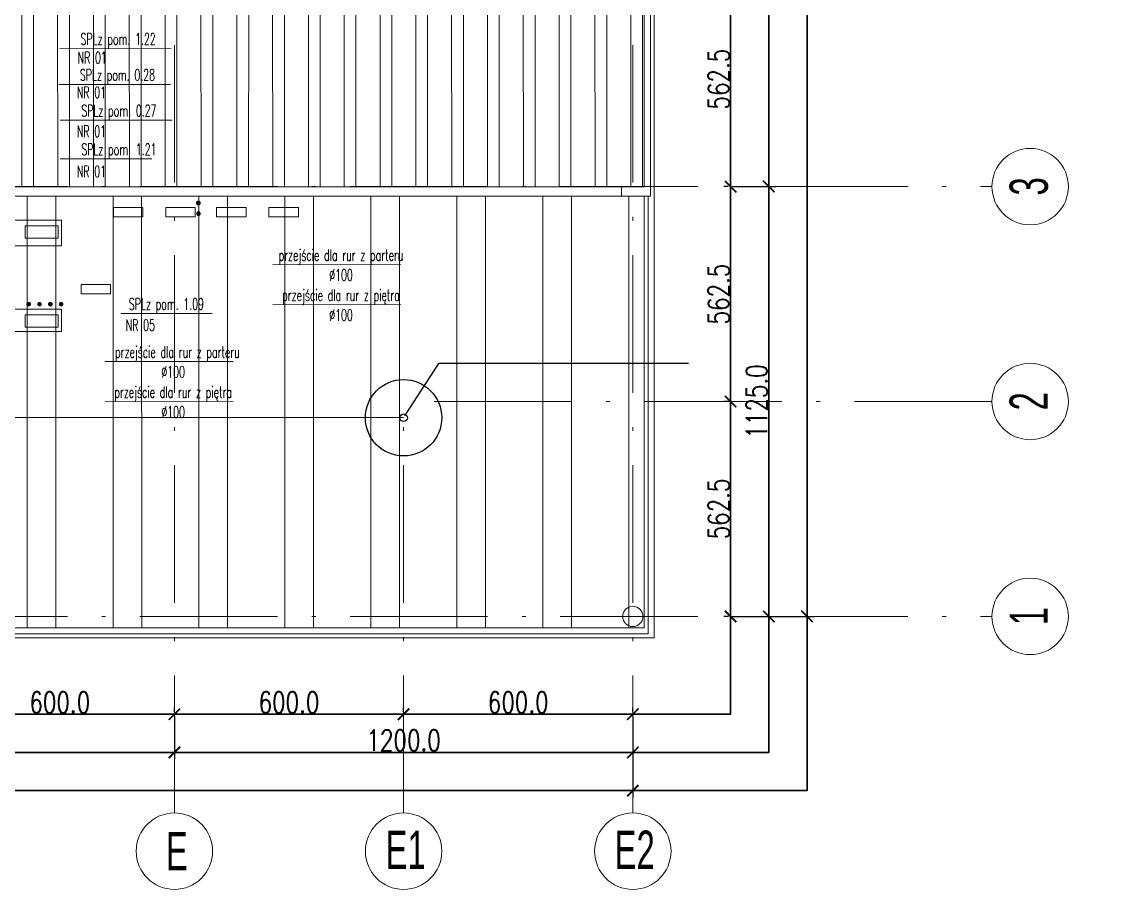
# Model space of a CAD drawing. Extents: x 6529560 to 6558080, y 5579316 to 5588131.
# Drawn here: x 6543359.86 to 6543388.12, y 5579499.83 to 5579522.54 of the extents above; entities that cross this region are included whole.
import ezdxf
from ezdxf.enums import TextEntityAlignment as Align

# ---------------------------------------------------------------- set-up
doc = ezdxf.new("R2010")
doc.units = 0
doc.header["$MEASUREMENT"] = 0
doc.header["$PDSIZE"] = -5
doc.linetypes.add('ACAD_ISO10W100', pattern=[18, 12, -3, 0, -3])
doc.layers.get('0').update_dxf_attribs({"color": 2, "linetype": 'CONTINUOUS', "lineweight": 5})
doc.layers.get('Defpoints').update_dxf_attribs({"linetype": 'CONTINUOUS'})
for name, color, linetype, lineweight in [('arch_osie', 181, 'CONTINUOUS', 5), ('arch_powierzchnia', 6, 'CONTINUOUS', 35), ('arch_sciany zewnętrzne', 94, 'CONTINUOUS', 18), ('arch_wymiary', 2, 'CONTINUOUS', 13), ('arch_zadaszenie', 76, 'CONTINUOUS', 15), ('arch_zadaszenie_raster', 76, 'CONTINUOUS', 15), ('IS split', 6, 'CONTINUOUS', 20)]:
    doc.layers.add(name, color=color, linetype=linetype, lineweight=lineweight)
for name, color, linetype in [('arch_osie opisy', 1, 'CONTINUOUS'), ('Asekuracja', 6, 'CONTINUOUS'), ('Sundoor', 60, 'CONTINUOUS')]:
    doc.layers.add(name, color=color, linetype=linetype)
doc.styles.add('simplex', font='simplex.shx', dxfattribs={"width": 0.8})
doc.styles.get("Standard").update_dxf_attribs({"font": 'arial.ttf', "width": 0.75})
doc.styles.add('styl1', font='romans.shx', dxfattribs={"width": 0.75})
doc.dimstyles.new('wymiary hala', dxfattribs={"dimtxt": 0.55, "dimasz": 0.3, "dimexe": 0.18, "dimexo": 0.0625, "dimgap": 0.04, "dimtad": 1, "dimtoh": 1, "dimdec": 1, "dimlfac": 100, "dimzin": 0, "dimdsep": 46, "dimtxsty": 'styl1', "dimblk": 'ARCHTICK', "dimcen": 0.09, "dimadec": 0, "dimazin": 0, "dimtfac": 1, "dimtdec": 1, "dimtofl": 0, "dimtmove": 0, "dimatfit": 3, "dimldrblk": 'ARCHTICK', "dimfxl": 1, "dimtolj": 1, "dimtzin": 0, "dimarcsym": 0})

# ---------------------------------------------------------------- blocks, each defined once
blk = doc.blocks.new('_ArchTick')
at = {"color": 0, "linetype": 'ByBlock', "const_width": 0.15}
blk.add_lwpolyline([(-0.5, -0.5), (0.5, 0.5)], dxfattribs=at)
blk = doc.blocks.new('*D197')
at = {"layer": 'arch_wymiary', "color": 0, "lineweight": -2, "transparency": 16777216}
for p, q in [((6543378.48, 5579608.22), (6543380.597, 5579608.22)), ((6543380.417, 5579608.22), (6543380.417, 5579506.97)), ((6543378.48, 5579506.97), (6543380.597, 5579506.97))]:
    blk.add_line(p, q, dxfattribs=at)
at = {"layer": 'Defpoints', "color": 0, "transparency": 16777216}
for p in [(6543378.417, 5579608.22), (6543378.417, 5579506.97), (6543380.417, 5579506.97)]:
    blk.add_point(p, dxfattribs=at)
at = {"layer": 'arch_wymiary', "color": 0, "lineweight": -2, "transparency": 16777216, "xscale": 0.3, "yscale": 0.3, "zscale": 0.3}
for p, rotation in [((6543380.417, 5579608.22), 90), ((6543380.417, 5579506.97), 270)]:
    blk.add_blockref('_ArchTick', p, dxfattribs=dict(at, rotation=rotation))
at = {"layer": 'arch_wymiary', "color": 0, "transparency": 16777216, "insert": (6543380.102, 5579557.595), "char_height": 0.55, "attachment_point": 5, "rotation": 90, "style": 'styl1'}
blk.add_mtext('\\A1;10125.0', dxfattribs=at)
blk = doc.blocks.new('*D201')
at = {"layer": 'arch_wymiary', "color": 0, "lineweight": -2, "transparency": 16777216}
for p, q in [((6543378.48, 5579540.72), (6543379.597, 5579540.72)), ((6543379.417, 5579540.72), (6543379.417, 5579518.22)), ((6543378.542, 5579518.22), (6543379.597, 5579518.22))]:
    blk.add_line(p, q, dxfattribs=at)
at = {"layer": 'Defpoints', "color": 0, "transparency": 16777216}
for p in [(6543378.417, 5579540.72), (6543378.48, 5579518.22), (6543379.417, 5579518.22)]:
    blk.add_point(p, dxfattribs=at)
at = {"layer": 'arch_wymiary', "color": 0, "lineweight": -2, "transparency": 16777216, "xscale": 0.3, "yscale": 0.3, "zscale": 0.3}
for p, rotation in [((6543379.417, 5579540.72), 90), ((6543379.417, 5579518.22), 270)]:
    blk.add_blockref('_ArchTick', p, dxfattribs=dict(at, rotation=rotation))
at = {"layer": 'arch_wymiary', "color": 0, "transparency": 16777216, "insert": (6543379.102, 5579529.47), "char_height": 0.55, "attachment_point": 5, "rotation": 90, "style": 'styl1'}
blk.add_mtext('\\A1;2250.0', dxfattribs=at)
blk = doc.blocks.new('*D202')
at = {"layer": 'arch_wymiary', "color": 0, "lineweight": -2, "transparency": 16777216}
for p, q in [((6543378.48, 5579518.22), (6543379.597, 5579518.22)), ((6543379.417, 5579518.22), (6543379.417, 5579506.97)), ((6543378.542, 5579506.97), (6543379.597, 5579506.97))]:
    blk.add_line(p, q, dxfattribs=at)
at = {"layer": 'Defpoints', "color": 0, "transparency": 16777216}
for p in [(6543378.417, 5579518.22), (6543378.48, 5579506.97), (6543379.417, 5579506.97)]:
    blk.add_point(p, dxfattribs=at)
at = {"layer": 'arch_wymiary', "color": 0, "lineweight": -2, "transparency": 16777216, "xscale": 0.3, "yscale": 0.3, "zscale": 0.3}
for p, rotation in [((6543379.417, 5579518.22), 90), ((6543379.417, 5579506.97), 270)]:
    blk.add_blockref('_ArchTick', p, dxfattribs=dict(at, rotation=rotation))
at = {"layer": 'arch_wymiary', "color": 0, "transparency": 16777216, "insert": (6543379.102, 5579512.595), "char_height": 0.55, "attachment_point": 5, "rotation": 90, "style": 'styl1'}
blk.add_mtext('\\A1;1125.0', dxfattribs=at)
blk = doc.blocks.new('*D218')
at = {"layer": 'arch_wymiary', "color": 0, "lineweight": -2, "transparency": 16777216}
for p, q in [((6543378.417, 5579523.845), (6543378.237, 5579523.845)), ((6543378.417, 5579523.845), (6543378.417, 5579518.22)), ((6543378.355, 5579518.22), (6543378.237, 5579518.22))]:
    blk.add_line(p, q, dxfattribs=at)
at = {"layer": 'Defpoints', "color": 0, "transparency": 16777216}
for p in [(6543378.48, 5579523.845), (6543378.417, 5579518.22), (6543378.417, 5579518.22)]:
    blk.add_point(p, dxfattribs=at)
at = {"layer": 'arch_wymiary', "color": 0, "lineweight": -2, "transparency": 16777216, "xscale": 0.3, "yscale": 0.3, "zscale": 0.3}
for p, rotation in [((6543378.417, 5579523.845), 90), ((6543378.417, 5579518.22), 270)]:
    blk.add_blockref('_ArchTick', p, dxfattribs=dict(at, rotation=rotation))
at = {"layer": 'arch_wymiary', "color": 0, "transparency": 16777216, "insert": (6543378.102, 5579521.033), "char_height": 0.55, "attachment_point": 5, "rotation": 90, "style": 'styl1'}
blk.add_mtext('\\A1;562.5', dxfattribs=at)
blk = doc.blocks.new('*D219')
at = {"layer": 'arch_wymiary', "color": 0, "lineweight": -2, "transparency": 16777216}
for p, q in [((6543378.355, 5579518.22), (6543378.237, 5579518.22)), ((6543378.417, 5579518.22), (6543378.417, 5579512.595)), ((6543378.355, 5579512.595), (6543378.237, 5579512.595))]:
    blk.add_line(p, q, dxfattribs=at)
at = {"layer": 'Defpoints', "color": 0, "transparency": 16777216}
for p in [(6543378.417, 5579518.22), (6543378.417, 5579512.595), (6543378.417, 5579512.595)]:
    blk.add_point(p, dxfattribs=at)
at = {"layer": 'arch_wymiary', "color": 0, "lineweight": -2, "transparency": 16777216, "xscale": 0.3, "yscale": 0.3, "zscale": 0.3}
for p, rotation in [((6543378.417, 5579518.22), 90), ((6543378.417, 5579512.595), 270)]:
    blk.add_blockref('_ArchTick', p, dxfattribs=dict(at, rotation=rotation))
at = {"layer": 'arch_wymiary', "color": 0, "transparency": 16777216, "insert": (6543378.102, 5579515.408), "char_height": 0.55, "attachment_point": 5, "rotation": 90, "style": 'styl1'}
blk.add_mtext('\\A1;562.5', dxfattribs=at)
blk = doc.blocks.new('*D220')
at = {"layer": 'arch_wymiary', "color": 0, "lineweight": -2, "transparency": 16777216}
for p, q in [((6543378.355, 5579512.595), (6543378.237, 5579512.595)), ((6543378.417, 5579512.595), (6543378.417, 5579506.97)), ((6543378.359, 5579506.97), (6543378.237, 5579506.97))]:
    blk.add_line(p, q, dxfattribs=at)
at = {"layer": 'Defpoints', "color": 0, "transparency": 16777216}
for p in [(6543378.417, 5579512.595), (6543378.417, 5579506.97), (6543378.421, 5579506.97)]:
    blk.add_point(p, dxfattribs=at)
at = {"layer": 'arch_wymiary', "color": 0, "lineweight": -2, "transparency": 16777216, "xscale": 0.3, "yscale": 0.3, "zscale": 0.3}
for p, rotation in [((6543378.417, 5579512.595), 90), ((6543378.417, 5579506.97), 270)]:
    blk.add_blockref('_ArchTick', p, dxfattribs=dict(at, rotation=rotation))
at = {"layer": 'arch_wymiary', "color": 0, "transparency": 16777216, "insert": (6543378.102, 5579509.783), "char_height": 0.55, "attachment_point": 5, "rotation": 90, "style": 'styl1'}
blk.add_mtext('\\A1;562.5', dxfattribs=at)
blk = doc.blocks.new('*D221')
at = {"layer": 'arch_wymiary', "color": 0, "lineweight": -2, "transparency": 16777216}
for p, q in [((6543267.857, 5579504.348), (6543267.857, 5579502.23)), ((6543375.857, 5579504.348), (6543375.857, 5579502.23)), ((6543267.857, 5579502.41), (6543375.857, 5579502.41))]:
    blk.add_line(p, q, dxfattribs=at)
at = {"layer": 'Defpoints', "color": 0, "transparency": 16777216}
for p in [(6543267.857, 5579504.41), (6543375.857, 5579504.41), (6543375.857, 5579502.41)]:
    blk.add_point(p, dxfattribs=at)
at = {"layer": 'arch_wymiary', "color": 0, "lineweight": -2, "transparency": 16777216, "xscale": 0.3, "yscale": 0.3, "zscale": 0.3, "rotation": 180}
blk.add_blockref('_ArchTick', (6543267.857, 5579502.41), dxfattribs=at)
at = {"layer": 'arch_wymiary', "color": 0, "lineweight": -2, "transparency": 16777216, "xscale": 0.3, "yscale": 0.3, "zscale": 0.3}
blk.add_blockref('_ArchTick', (6543375.857, 5579502.41), dxfattribs=at)
at = {"layer": 'arch_wymiary', "color": 0, "transparency": 16777216, "insert": (6543321.857, 5579502.725), "char_height": 0.55, "attachment_point": 5, "style": 'styl1'}
blk.add_mtext('\\A1;10800.0', dxfattribs=at)
blk = doc.blocks.new('*D222')
at = {"layer": 'arch_wymiary', "color": 0, "lineweight": -2, "transparency": 16777216}
for p, q in [((6543363.857, 5579504.348), (6543363.857, 5579503.23)), ((6543375.857, 5579504.348), (6543375.857, 5579503.23)), ((6543375.857, 5579503.41), (6543363.857, 5579503.41))]:
    blk.add_line(p, q, dxfattribs=at)
at = {"layer": 'Defpoints', "color": 0, "transparency": 16777216}
for p in [(6543363.857, 5579504.41), (6543375.857, 5579504.41), (6543363.857, 5579503.41)]:
    blk.add_point(p, dxfattribs=at)
at = {"layer": 'arch_wymiary', "color": 0, "lineweight": -2, "transparency": 16777216, "xscale": 0.3, "yscale": 0.3, "zscale": 0.3, "rotation": 180}
blk.add_blockref('_ArchTick', (6543363.857, 5579503.41), dxfattribs=at)
at = {"layer": 'arch_wymiary', "color": 0, "lineweight": -2, "transparency": 16777216, "xscale": 0.3, "yscale": 0.3, "zscale": 0.3}
blk.add_blockref('_ArchTick', (6543375.857, 5579503.41), dxfattribs=at)
at = {"layer": 'arch_wymiary', "color": 0, "transparency": 16777216, "insert": (6543369.857, 5579503.725), "char_height": 0.55, "attachment_point": 5, "style": 'styl1'}
blk.add_mtext('\\A1;1200.0', dxfattribs=at)
blk = doc.blocks.new('*D223')
at = {"layer": 'arch_wymiary', "color": 0, "lineweight": -2, "transparency": 16777216}
for p, q in [((6543351.857, 5579504.348), (6543351.857, 5579503.23)), ((6543363.857, 5579504.348), (6543363.857, 5579503.23)), ((6543363.857, 5579503.41), (6543351.857, 5579503.41))]:
    blk.add_line(p, q, dxfattribs=at)
at = {"layer": 'Defpoints', "color": 0, "transparency": 16777216}
for p in [(6543351.857, 5579504.41), (6543363.857, 5579504.41), (6543351.857, 5579503.41)]:
    blk.add_point(p, dxfattribs=at)
at = {"layer": 'arch_wymiary', "color": 0, "lineweight": -2, "transparency": 16777216, "xscale": 0.3, "yscale": 0.3, "zscale": 0.3, "rotation": 180}
blk.add_blockref('_ArchTick', (6543351.857, 5579503.41), dxfattribs=at)
at = {"layer": 'arch_wymiary', "color": 0, "lineweight": -2, "transparency": 16777216, "xscale": 0.3, "yscale": 0.3, "zscale": 0.3}
blk.add_blockref('_ArchTick', (6543363.857, 5579503.41), dxfattribs=at)
at = {"layer": 'arch_wymiary', "color": 0, "transparency": 16777216, "insert": (6543357.857, 5579503.725), "char_height": 0.55, "attachment_point": 5, "style": 'styl1'}
blk.add_mtext('\\A1;1200.0', dxfattribs=at)
blk = doc.blocks.new('*D246')
at = {"layer": 'arch_wymiary', "color": 0, "lineweight": -2, "transparency": 16777216}
for p, q in [((6543357.857, 5579504.473), (6543357.857, 5579504.59)), ((6543363.857, 5579504.473), (6543363.857, 5579504.59)), ((6543357.857, 5579504.41), (6543363.857, 5579504.41))]:
    blk.add_line(p, q, dxfattribs=at)
at = {"layer": 'Defpoints', "color": 0, "transparency": 16777216}
for p in [(6543357.857, 5579504.41), (6543363.857, 5579504.41), (6543363.857, 5579504.41)]:
    blk.add_point(p, dxfattribs=at)
at = {"layer": 'arch_wymiary', "color": 0, "lineweight": -2, "transparency": 16777216, "xscale": 0.3, "yscale": 0.3, "zscale": 0.3, "rotation": 180}
blk.add_blockref('_ArchTick', (6543357.857, 5579504.41), dxfattribs=at)
at = {"layer": 'arch_wymiary', "color": 0, "lineweight": -2, "transparency": 16777216, "xscale": 0.3, "yscale": 0.3, "zscale": 0.3}
blk.add_blockref('_ArchTick', (6543363.857, 5579504.41), dxfattribs=at)
at = {"layer": 'arch_wymiary', "color": 0, "transparency": 16777216, "insert": (6543360.857, 5579504.725), "char_height": 0.55, "attachment_point": 5, "style": 'styl1'}
blk.add_mtext('\\A1;600.0', dxfattribs=at)
blk = doc.blocks.new('*D247')
at = {"layer": 'arch_wymiary', "color": 0, "lineweight": -2, "transparency": 16777216}
for p, q in [((6543363.857, 5579504.473), (6543363.857, 5579504.59)), ((6543369.857, 5579504.473), (6543369.857, 5579504.59)), ((6543363.857, 5579504.41), (6543369.857, 5579504.41))]:
    blk.add_line(p, q, dxfattribs=at)
at = {"layer": 'Defpoints', "color": 0, "transparency": 16777216}
for p in [(6543363.857, 5579504.41), (6543369.857, 5579504.41), (6543369.857, 5579504.41)]:
    blk.add_point(p, dxfattribs=at)
at = {"layer": 'arch_wymiary', "color": 0, "lineweight": -2, "transparency": 16777216, "xscale": 0.3, "yscale": 0.3, "zscale": 0.3, "rotation": 180}
blk.add_blockref('_ArchTick', (6543363.857, 5579504.41), dxfattribs=at)
at = {"layer": 'arch_wymiary', "color": 0, "lineweight": -2, "transparency": 16777216, "xscale": 0.3, "yscale": 0.3, "zscale": 0.3}
blk.add_blockref('_ArchTick', (6543369.857, 5579504.41), dxfattribs=at)
at = {"layer": 'arch_wymiary', "color": 0, "transparency": 16777216, "insert": (6543366.857, 5579504.725), "char_height": 0.55, "attachment_point": 5, "style": 'styl1'}
blk.add_mtext('\\A1;600.0', dxfattribs=at)
blk = doc.blocks.new('*D248')
at = {"layer": 'arch_wymiary', "color": 0, "lineweight": -2, "transparency": 16777216}
for p, q in [((6543369.857, 5579504.473), (6543369.857, 5579504.59)), ((6543375.857, 5579504.473), (6543375.857, 5579504.59)), ((6543369.857, 5579504.41), (6543375.857, 5579504.41))]:
    blk.add_line(p, q, dxfattribs=at)
at = {"layer": 'Defpoints', "color": 0, "transparency": 16777216}
for p in [(6543369.857, 5579504.41), (6543375.857, 5579504.41), (6543375.857, 5579504.41)]:
    blk.add_point(p, dxfattribs=at)
at = {"layer": 'arch_wymiary', "color": 0, "lineweight": -2, "transparency": 16777216, "xscale": 0.3, "yscale": 0.3, "zscale": 0.3, "rotation": 180}
blk.add_blockref('_ArchTick', (6543369.857, 5579504.41), dxfattribs=at)
at = {"layer": 'arch_wymiary', "color": 0, "lineweight": -2, "transparency": 16777216, "xscale": 0.3, "yscale": 0.3, "zscale": 0.3}
blk.add_blockref('_ArchTick', (6543375.857, 5579504.41), dxfattribs=at)
at = {"layer": 'arch_wymiary', "color": 0, "transparency": 16777216, "insert": (6543372.857, 5579504.725), "char_height": 0.55, "attachment_point": 5, "style": 'styl1'}
blk.add_mtext('\\A1;600.0', dxfattribs=at)

msp = doc.modelspace()

# ---------------------------------------------------------------- hatches: boundary and pattern name
at = {"layer": 'arch_zadaszenie_raster'}
h = msp.add_hatch(dxfattribs=at)
h.set_pattern_fill('ANSI32,_O', color=256, scale=2.5, angle=45)
h.set_pattern_definition([(90, (-75.1374, 0), (-0.9375, 2e-16), []), (90, (-74.8249, 0.3125), (-0.9375, 2e-16), [])])
h.paths.add_polyline_path([(6543376.1571, 5579529.4702), (6543267.5572, 5579529.4702), (6543267.5572, 5579518.2102), (6543376.1571, 5579518.2102)])
h.paths.add_polyline_path([(6543339.8771, 5579525.5739), (6543342.4371, 5579525.5739), (6543342.4371, 5579523.7139), (6543339.8771, 5579523.7139)], flags=16)
h.paths.add_polyline_path([(6543351.8771, 5579525.5739), (6543354.4371, 5579525.5739), (6543354.4371, 5579523.7139), (6543351.8771, 5579523.7139)], flags=16)
h.paths.add_polyline_path([(6543363.8771, 5579525.5739), (6543366.4371, 5579525.5739), (6543366.4371, 5579523.7139), (6543363.8771, 5579523.7139)], flags=16)
h.paths.add_polyline_path([(6543282.8571, 5579529.4702), (6543321.8571, 5579529.4702), (6543321.8571, 5579527.2202), (6543282.8571, 5579527.2202)])
h = msp.add_hatch(dxfattribs=at)
h.set_pattern_fill('ANSI32,_O', color=256, scale=6, angle=45)
h.set_pattern_definition([(90, (0, 0), (-2.25, 4e-16), []), (90, (0.75, 0.75), (-2.25, 4e-16), [])])
h.paths.add_polyline_path([(6543267.5572, 5579506.6702), (6543376.1571, 5579506.6702), (6543376.1571, 5579517.9701), (6543267.5572, 5579517.9701)])
h.paths.add_polyline_path([(6543333.8571, 5579514.9894), (6543333.8571, 5579513.7894), (6543339.8571, 5579513.7894), (6543339.8571, 5579514.9894)], flags=16)
h.paths.add_polyline_path([(6543345.8571, 5579514.9894), (6543345.8571, 5579513.7894), (6543351.8571, 5579513.7894), (6543351.8571, 5579514.9894)], flags=16)
h.paths.add_polyline_path([(6543344.9425, 5579517.2651), (6543343.3825, 5579517.2651), (6543343.3825, 5579516.0051), (6543344.9425, 5579516.0051)], flags=16)
h.paths.add_polyline_path([(6543295.6972, 5579514.8101), (6543295.6972, 5579516.3701), (6543293.8372, 5579516.3701), (6543293.8372, 5579514.8101)], flags=16)
h.paths.add_polyline_path([(6543295.6972, 5579509.5501), (6543295.6972, 5579511.1101), (6543293.8372, 5579511.1101), (6543293.8372, 5579509.5501)], flags=16)

# ---------------------------------------------------------------- linework, layer by layer
at = {"layer": 'arch_osie', "linetype": 'ACAD_ISO10W100', "ltscale": 0.3, "extrusion": (-4.94832e-09, -8.0265e-10, 1)}
for points in [[(6543363.8571, 5579501.825), (6543363.8571, 5579613.6084)], [(6543375.8571, 5579501.825), (6543375.8571, 5579613.6084)], [(6543258.4571, 5579518.2202), (6543385.2571, 5579518.2202)], [(6543370.6571, 5579512.5952), (6543385.2571, 5579512.5952)], [(6543369.8571, 5579501.825), (6543369.8571, 5579512.1702)], [(6543258.4571, 5579506.9702), (6543385.2571, 5579506.9702)]]:
    msp.add_lwpolyline(points, dxfattribs=at)
at = {"layer": 'arch_osie'}
for centre in [(6543386.2571, 5579518.2202, 13.8796), (6543386.2571, 5579512.5952, 13.8796), (6543386.2571, 5579506.9702, 13.8796), (6543363.8571, 5579500.825, 6.5405), (6543369.8571, 5579500.825, 6.5405), (6543375.8571, 5579500.825, 6.5405)]:
    msp.add_circle(centre, 1, dxfattribs=at)
at = {"layer": 'arch_powierzchnia'}
for points in [[(6543263.2971, 5579612.7802), (6543380.4171, 5579612.7802), (6543380.4171, 5579502.4102), (6543263.2971, 5579502.4102)], [(6543264.2971, 5579611.7802), (6543379.4171, 5579611.7802), (6543379.4171, 5579503.4102), (6543264.2971, 5579503.4102)], [(6543265.2971, 5579610.7802), (6543378.4171, 5579610.7802), (6543378.4171, 5579504.4102), (6543265.2971, 5579504.4102)]]:
    msp.add_lwpolyline(points, close=True, dxfattribs=at)
at = {"layer": 'arch_sciany zewnętrzne'}
for points in [[(6543267.2971, 5579608.7802), (6543376.4171, 5579608.7802), (6543376.4171, 5579506.4102), (6543267.2971, 5579506.4102)], [(6543267.3972, 5579608.6802), (6543267.3972, 5579517.9701), (6543376.3171, 5579517.9701), (6543376.3171, 5579608.6802)], [(6543267.5572, 5579608.5202), (6543267.5572, 5579518.2102), (6543376.1571, 5579518.2102), (6543376.1571, 5579608.5202)], [(6543268.1571, 5579518.2102), (6543375.5572, 5579518.2102), (6543375.5572, 5579517.9701), (6543268.1571, 5579517.9701)]]:
    msp.add_lwpolyline(points, close=True, dxfattribs=at)
for points in [[(6543267.4571, 5579517.9701), (6543267.4571, 5579506.5102), (6543376.2571, 5579506.5102), (6543376.2572, 5579517.9701)], [(6543267.5571, 5579517.9701), (6543267.5571, 5579506.6702), (6543376.1571, 5579506.6702), (6543376.1572, 5579517.9701)]]:
    msp.add_lwpolyline(points, dxfattribs=at)
at = {"layer": 'arch_zadaszenie'}
for points in [[(6543376.1571, 5579529.4702), (6543267.5572, 5579529.4702), (6543267.5572, 5579518.2102), (6543376.1571, 5579518.2102)], [(6543267.5572, 5579506.6702), (6543376.1571, 5579506.6702), (6543376.1571, 5579517.9701), (6543267.5572, 5579517.9701)]]:
    msp.add_lwpolyline(points, close=True, dxfattribs=at)
at = {"layer": 'Asekuracja', "const_width": 0.03}
msp.add_lwpolyline([(6543269.7971, 5579514.7843), (6543269.7971, 5579508.9257), (6543309.8571, 5579508.9178), (6543309.8571, 5579512.1848), (6543369.8071, 5579512.177)], dxfattribs=at)
at = {"layer": 'IS split', "color": 0}
for points, elevation in [([(6543360.8465, 5579521.8335, 0.02, 0.02, 0), (6543363.7815, 5579521.8335, 0, 0, 0), (6543366.7983, 5579517.6701, 0, 0, 0)], -7.1454), ([(6543360.8279, 5579520.8939, 0.02, 0.02, 0), (6543363.7628, 5579520.8939, 0, 0, 0), (6543365.5642, 5579517.6701, 0, 0, 0)], 9.8041), ([(6543360.8662, 5579519.9592, 0.02, 0.02, 0), (6543363.8012, 5579519.9592, 0, 0, 0), (6543364.4051, 5579517.6701, 0, 0, 0)], 9.8041), ([(6543360.8662, 5579518.9465, 0.02, 0.02, 0), (6543363.2723, 5579518.9465, 0, 0, 0), (6543362.9259, 5579517.6701, 0, 0, 0)], 9.8041), ([(6543369.7907, 5579516.1782, 0.02, 0.02, 0), (6543366.427, 5579516.1782, 0, 0, 0), (6543364.5279, 5579517.7689, 0, 0, 0)], 9.8041), ([(6543369.7907, 5579515.1275, 0.02, 0.02, 0), (6543366.427, 5579515.1275, 0, 0, 0), (6543364.4818, 5579517.4841, 0, 0, 0)], 9.8041), ([(6543364.8533, 5579514.8996, 0.02, 0.02, 0), (6543362.4472, 5579514.8996, 0, 0, 0), (6543361.8701, 5579515.4111, 0, 0, 0)], -20.9844), ([(6543365.3969, 5579512.5923, 0.02, 0.02, 0), (6543362.0332, 5579512.5923, 0, 0, 0), (6543359.9163, 5579515.0394, 0, 0, 0)], 9.8041), ([(6543365.3969, 5579513.643, 0.02, 0.02, 0), (6543362.0332, 5579513.643, 0, 0, 0), (6543360.6088, 5579515.0613, 0, 0, 0)], 9.8041)]:
    msp.add_lwpolyline(points, format="xyseb", dxfattribs=dict(at, elevation=elevation))
at = {"layer": 'IS split', "elevation": -0.535}
for points in [[(6543363.0351, 5579517.6701), (6543362.2651, 5579517.6701), (6543362.2651, 5579517.4251), (6543363.0351, 5579517.4251)], [(6543364.4051, 5579517.6701), (6543363.6351, 5579517.6701), (6543363.6351, 5579517.4251), (6543364.4051, 5579517.4251)], [(6543365.7324, 5579517.6701), (6543364.9624, 5579517.6701), (6543364.9624, 5579517.4251), (6543365.7324, 5579517.4251)], [(6543367.1024, 5579517.6701), (6543366.3324, 5579517.6701), (6543366.3324, 5579517.4251), (6543367.1024, 5579517.4251)], [(6543360.8186, 5579517.1923), (6543359.9486, 5579517.1923), (6543359.9486, 5579516.8723), (6543360.8186, 5579516.8723)], [(6543361.4186, 5579515.4111), (6543362.1886, 5579515.4111), (6543362.1886, 5579515.6561), (6543361.4186, 5579515.6561)], [(6543360.8186, 5579514.8613), (6543359.9486, 5579514.8613), (6543359.9486, 5579514.5413), (6543360.8186, 5579514.5413)]]:
    msp.add_lwpolyline(points, close=True, dxfattribs=at)
at = {"layer": 'IS split', "color": 0, "elevation": 6.8041}
for points in [[(6543353.885, 5579517.3409), (6543360.8988, 5579517.3409), (6543360.8988, 5579516.6727), (6543353.885, 5579516.6727)], [(6543353.885, 5579515.0099), (6543360.8988, 5579515.0099), (6543360.8988, 5579514.4244), (6543353.885, 5579514.4244)]]:
    msp.add_lwpolyline(points, close=True, dxfattribs=at)
at = {"layer": 'IS split'}
for centre, radius in [((6543364.4846, 5579517.7924, 14.1801), 0.05), ((6543364.4674, 5579517.7809, 14.1801), 0.0179), ((6543364.4674, 5579517.8129, 14.1801), 0.0132), ((6543364.4674, 5579517.8129, 14.1801), 0.00317), ((6543364.5074, 5579517.7809, 14.1801), 0.0179), ((6543364.5074, 5579517.8129, 14.1801), 0.0132), ((6543364.5074, 5579517.8129, 14.1801), 0.00317), ((6543364.4875, 5579517.5094, 14.1801), 0.05), ((6543364.4704, 5579517.4979, 14.1801), 0.0179), ((6543364.4704, 5579517.5299, 14.1801), 0.0132), ((6543364.4674, 5579517.7809, 14.1801), 0.00794), ((6543364.4704, 5579517.5299, 14.1801), 0.00317), ((6543364.5104, 5579517.4979, 14.1801), 0.0179), ((6543364.5104, 5579517.5299, 14.1801), 0.0132), ((6543364.5074, 5579517.7809, 14.1801), 0.00794), ((6543364.5104, 5579517.5299, 14.1801), 0.00317), ((6543364.4704, 5579517.4979, 14.1801), 0.00794), ((6543364.5104, 5579517.4979, 14.1801), 0.00794), ((6543360.043, 5579515.1442, 6.841), 0.05), ((6543360.0224, 5579515.1671, 6.841), 0.0132), ((6543360.0224, 5579515.127, 6.841), 0.0132), ((6543360.0224, 5579515.1671, 6.841), 0.00317), ((6543360.0224, 5579515.127, 6.841), 0.00317), ((6543360.0544, 5579515.1671, 6.841), 0.0179), ((6543360.0544, 5579515.127, 6.841), 0.0179), ((6543360.0544, 5579515.1671, 6.841), 0.00794), ((6543360.0544, 5579515.127, 6.841), 0.00794), ((6543360.326, 5579515.1442, 6.841), 0.05), ((6543360.3054, 5579515.1671, 6.841), 0.0132), ((6543360.3054, 5579515.127, 6.841), 0.0132), ((6543360.3054, 5579515.1671, 6.841), 0.00317), ((6543360.3054, 5579515.127, 6.841), 0.00317), ((6543360.3374, 5579515.1671, 6.841), 0.0179), ((6543360.3374, 5579515.127, 6.841), 0.0179), ((6543360.3374, 5579515.1671, 6.841), 0.00794), ((6543360.3374, 5579515.127, 6.841), 0.00794), ((6543360.609, 5579515.1412, 6.841), 0.05), ((6543360.5884, 5579515.1641, 6.841), 0.0132), ((6543360.5884, 5579515.124, 6.841), 0.0132), ((6543360.5884, 5579515.1641, 6.841), 0.00317), ((6543360.5884, 5579515.124, 6.841), 0.00317), ((6543360.6204, 5579515.1641, 6.841), 0.0179), ((6543360.6204, 5579515.124, 6.841), 0.0179), ((6543360.6204, 5579515.1641, 6.841), 0.00794), ((6543360.6204, 5579515.124, 6.841), 0.00794), ((6543360.892, 5579515.1412, 6.841), 0.05), ((6543360.8714, 5579515.1641, 6.841), 0.0132), ((6543360.8714, 5579515.124, 6.841), 0.0132), ((6543360.8714, 5579515.1641, 6.841), 0.00317), ((6543360.8714, 5579515.124, 6.841), 0.00317), ((6543360.9034, 5579515.1641, 6.841), 0.0179), ((6543360.9034, 5579515.124, 6.841), 0.0179), ((6543360.9034, 5579515.1641, 6.841), 0.00794), ((6543360.9034, 5579515.124, 6.841), 0.00794)]:
    msp.add_circle(centre, radius, dxfattribs=at)
at = {"layer": 'IS split', "color": 2}
msp.add_circle((6543375.8568, 5579506.9702, 6.8041), 0.265, dxfattribs=at)
at = {"layer": 'Sundoor'}
for p, q in [((6543370.7701, 5579513.5879, -7375.6141), (6543369.8814, 5579512.2181, -0.0224)), ((6543377.3176, 5579513.5879, -7375.6141), (6543370.7701, 5579513.5879, -7375.6141)), ((6543369.8571, 5579512.1702, 0), (6543309.8571, 5579512.1901))]:
    msp.add_line(p, q, dxfattribs=at)
at = {"layer": 'Sundoor', "color": 63}
msp.add_circle((6543369.8563, 5579512.1702, 0), 1, dxfattribs=at)
at = {"layer": 'Sundoor', "color": 2}
msp.add_circle((6543369.8563, 5579512.1702, 0), 0.1, dxfattribs=at)

# ---------------------------------------------------------------- texts
at = {"layer": 'arch_osie opisy', "char_height": 1, "width": 1.5, "attachment_point": 1, "rotation": 90}
for s, insert in [('{\\fArial Narrow|b0|i0|c238|p34;3}', (6543385.7191, 5579517.987, 13.8796)), ('{\\fArial Narrow|b0|i0|c238|p34;2}', (6543385.7191, 5579512.362, 13.8796)), ('{\\fArial Narrow|b0|i0|c238|p34;1}', (6543385.7191, 5579506.737, 13.8796))]:
    msp.add_mtext(s, dxfattribs=dict(at, insert=insert))
at = {"layer": 'arch_osie opisy', "char_height": 1, "width": 1.5, "attachment_point": 1}
for s, insert in [('{\\fArial Narrow|b0|i0|c238|p34;E}', (6543363.6351, 5579501.3247, 13.0404)), ('{\\fArial Narrow|b0|i0|c238|p34;E1}', (6543369.3843, 5579501.3631, 6.5405)), ('{\\fArial Narrow|b0|i0|c238|p34;E2}', (6543375.3809, 5579501.3631, 6.5405))]:
    msp.add_mtext(s, dxfattribs=dict(at, insert=insert))
at = {"layer": 'IS split', "style": 'simplex', "width": 0.6}
for s, p in [('SPLz pom. 1.22', (6543362.3855, 5579521.9329, 6.8041)), ('NR 01', (6543361.7062, 5579521.4459, 37.5926)), ('SPLz pom. 0.28', (6543362.3669, 5579520.9933, 23.7536)), ('NR 01', (6543361.6862, 5579520.5359, 37.5926)), ('SPLz pom. 0.27', (6543362.4053, 5579520.0586, 23.7536)), ('NR 01', (6543361.6862, 5579519.5159, 37.5926)), ('SPLz pom. 1.21', (6543362.4053, 5579519.0459, 23.7536)), ('NR 01', (6543361.6862, 5579518.4659, 37.5926)), ('przejście dla rur z parteru', (6543368.2189, 5579516.2776, 23.7536)), ('%%C100', (6543368.2189, 5579515.7572, 23.7536)), ('przejście dla rur z piętra', (6543368.2189, 5579515.2269, 23.7536)), ('SPLz pom. 1.09', (6543363.6481, 5579514.999, -7.0349)), ('%%C100', (6543368.2189, 5579514.7066, 23.7536)), ('NR 05', (6543362.9662, 5579514.4459, 37.5926)), ('przejście dla rur z parteru', (6543363.9375, 5579513.7424, 23.7536)), ('%%C100', (6543363.8251, 5579513.2221, 23.7536)), ('przejście dla rur z piętra', (6543363.8251, 5579512.6917, 23.7536)), ('%%C100', (6543363.8251, 5579512.1714, 23.7536))]:
    msp.add_text(s, height=0.3, dxfattribs=at).set_placement(p, align=Align.CENTER)

# ---------------------------------------------------------------- dimensions: what is measured, and where the dimension line sits
at = {"layer": 'arch_wymiary'}
dim = msp.add_linear_dim(base=(6543380.4171, 5579506.9702), p1=(6543378.4171, 5579608.2202, 6.5405), p2=(6543378.4171, 5579506.9702, 13.8796), angle=90, dimstyle='wymiary hala', dxfattribs=at)
dim.commit()
dim.dimension.update_dxf_attribs({"geometry": '*D197', "text_midpoint": (6543380.1021, 5579557.5952)})
for base, p1, p2, picture, middle in [((6543379.4171, 5579518.2202), (6543378.4171, 5579540.7202, 13.8796), (6543378.4796, 5579518.2202), '*D201', (6543379.1021, 5579529.4702)), ((6543378.4171, 5579518.2202), (6543378.4796, 5579523.8452, 13.8796), (6543378.4171, 5579518.2202), '*D218', (6543378.1021, 5579521.0327)), ((6543378.4171, 5579512.5952), (6543378.4171, 5579518.2202), (6543378.4171, 5579512.5952, 6.5405), '*D219', (6543378.1021, 5579515.4077)), ((6543379.4171, 5579506.9702), (6543378.4171, 5579518.2202, 13.8796), (6543378.4796, 5579506.9702), '*D202', (6543379.1021, 5579512.5952)), ((6543378.4171, 5579506.9702), (6543378.4171, 5579512.5952, 6.5405), (6543378.4214, 5579506.9702), '*D220', (6543378.1021, 5579509.7827))]:
    dim = msp.add_linear_dim(base=base, p1=p1, p2=p2, angle=90, dimstyle='wymiary hala', override={"dimtmove": 1}, dxfattribs=at)
    dim.commit()
    dim.dimension.update_dxf_attribs({"geometry": picture, "text_midpoint": middle})
for base, p1, p2, picture, middle in [((6543363.8571, 5579504.4102), (6543357.8571, 5579504.4102, 6.5405), (6543363.8571, 5579504.4102, 6.5405), '*D246', (6543360.8571, 5579504.7252)), ((6543369.8571, 5579504.4102), (6543363.8571, 5579504.4102, 6.5405), (6543369.8571, 5579504.4102, 6.5405), '*D247', (6543366.8571, 5579504.7252)), ((6543375.8571, 5579504.4102), (6543369.8571, 5579504.4102, 6.5405), (6543375.8571, 5579504.4102, 6.5405), '*D248', (6543372.8571, 5579504.7252)), ((6543351.8571, 5579503.4102), (6543363.8571, 5579504.4102, 6.5405), (6543351.8571, 5579504.4102, 6.5405), '*D223', (6543357.8571, 5579503.7252))]:
    dim = msp.add_linear_dim(base=base, p1=p1, p2=p2, dimstyle='wymiary hala', override={"dimtmove": 1}, dxfattribs=at)
    dim.commit()
    dim.dimension.update_dxf_attribs({"geometry": picture, "text_midpoint": middle})
for base, p1, p2, picture, middle in [((6543375.8571, 5579502.4102), (6543267.8571, 5579504.4102, 6.5405), (6543375.8571, 5579504.4102, 6.5405), '*D221', (6543321.8571, 5579502.7252)), ((6543363.8571, 5579503.4102), (6543375.8571, 5579504.4102, 6.5405), (6543363.8571, 5579504.4102, 6.5405), '*D222', (6543369.8571, 5579503.7252))]:
    dim = msp.add_linear_dim(base=base, p1=p1, p2=p2, dimstyle='wymiary hala', dxfattribs=at)
    dim.commit()
    dim.dimension.update_dxf_attribs({"geometry": picture, "text_midpoint": middle})

doc.saveas('drawing.dxf')
